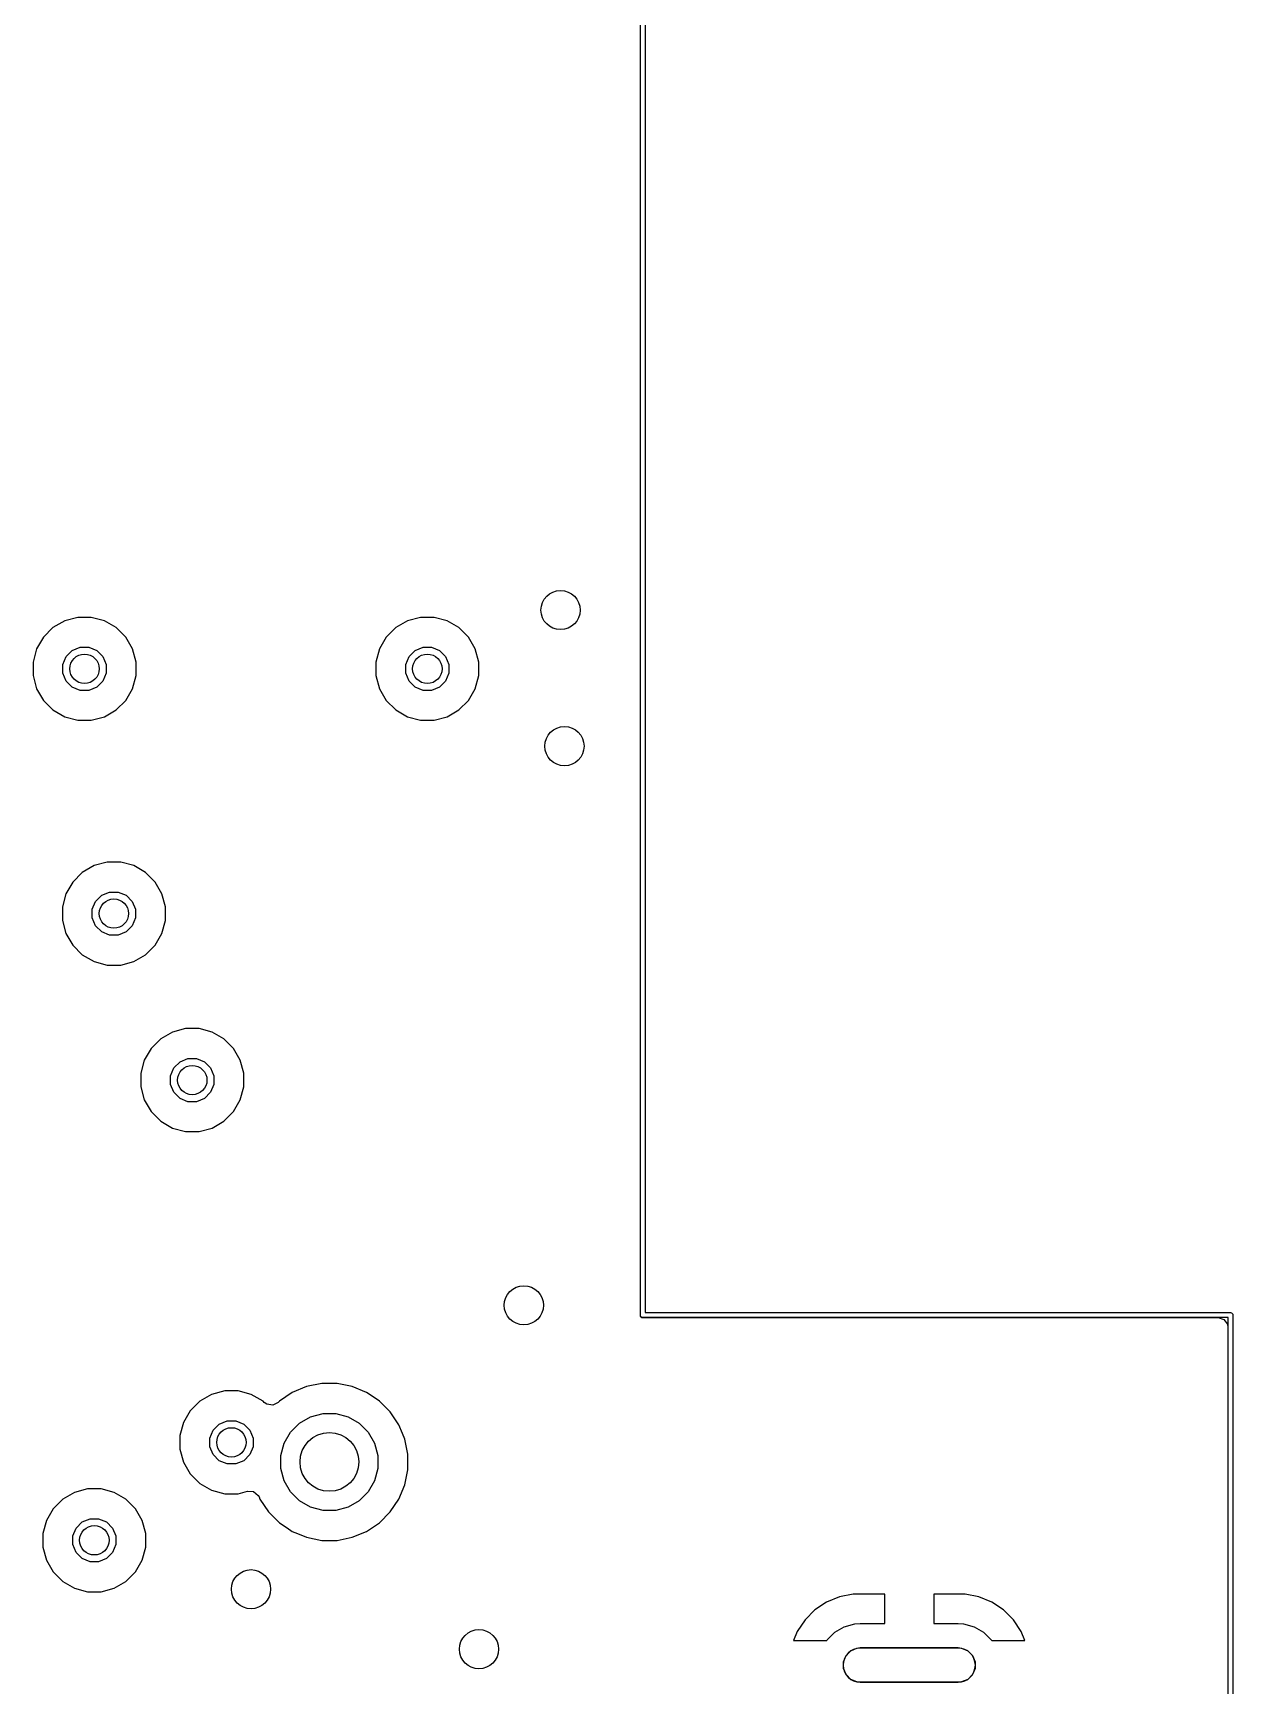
# Model space of a CAD drawing. Extents: x 89 to 178, y -115 to -57.
# Drawn here: x 165.77 to 178.03, y -94.09 to -77.21 of the extents above; entities that cross this region are included whole.
import ezdxf

# ---------------------------------------------------------------- set-up
doc = ezdxf.new("R2010")
doc.units = 0
doc.layers.add('BLACK', color=7, linetype='CONTINUOUS')

msp = doc.modelspace()

# ---------------------------------------------------------------- linework, layer by layer
at = {"layer": 'BLACK', "linetype": 'CONTINUOUS'}
for p, q in [((171.97459, -63.072579), (171.974507, -88.077494)), ((171.975, -90.3), (171.975091, -63.030772)), ((172.025092, -63.020889), (172.025, -90.275)), ((166.097164, -83.210312), (165.977335, -83.279495)), ((166.230817, -83.1745), (166.097164, -83.210312)), ((166.369183, -83.1745), (166.230817, -83.1745)), ((166.502836, -83.210312), (166.369183, -83.1745)), ((166.622665, -83.279495), (166.502836, -83.210312)), ((169.597164, -83.210314), (169.477335, -83.279497)), ((169.730817, -83.174502), (169.597164, -83.210314)), ((169.869183, -83.174502), (169.730817, -83.174502)), ((170.002836, -83.210314), (169.869183, -83.174502)), ((170.122665, -83.279497), (170.002836, -83.210314)), ((165.879495, -83.377335), (165.810312, -83.497164)), ((165.977335, -83.279495), (165.879495, -83.377335)), ((166.720505, -83.377335), (166.622665, -83.279495)), ((166.789688, -83.497164), (166.720505, -83.377335)), ((169.379495, -83.377337), (169.310312, -83.497166)), ((169.477335, -83.279497), (169.379495, -83.377337)), ((170.220505, -83.377337), (170.122665, -83.279497)), ((170.289688, -83.497166), (170.220505, -83.377337)), ((165.810312, -83.497164), (165.7745, -83.630817)), ((166.112919, -83.574997), (166.174997, -83.512919)), ((166.174997, -83.512919), (166.256105, -83.479323)), ((166.256105, -83.479323), (166.343895, -83.479323)), ((166.343895, -83.479323), (166.425003, -83.512919)), ((166.425003, -83.512919), (166.487081, -83.574997)), ((166.8255, -83.630817), (166.789688, -83.497164)), ((169.310312, -83.497166), (169.2745, -83.630819)), ((169.612919, -83.574999), (169.674997, -83.512921)), ((169.674997, -83.512921), (169.756105, -83.479325)), ((169.756105, -83.479325), (169.843895, -83.479325)), ((169.843895, -83.479325), (169.925003, -83.512921)), ((169.925003, -83.512921), (169.987081, -83.574999)), ((170.3255, -83.630819), (170.289688, -83.497166)), ((165.7745, -83.630817), (165.7745, -83.769183)), ((166.079323, -83.656105), (166.112919, -83.574997)), ((166.079323, -83.743895), (166.079323, -83.656105)), ((166.487081, -83.574997), (166.520677, -83.656105)), ((166.520677, -83.656105), (166.520677, -83.743895)), ((166.8255, -83.630819), (166.8255, -83.630817)), ((166.8255, -83.769183), (166.8255, -83.630819)), ((169.2745, -83.630819), (169.2745, -83.769185)), ((169.579323, -83.656107), (169.612919, -83.574999)), ((169.579323, -83.743897), (169.579323, -83.656107)), ((169.987081, -83.574999), (170.020677, -83.656107)), ((170.020677, -83.656107), (170.020677, -83.743897)), ((170.3255, -83.769185), (170.3255, -83.630819)), ((165.7745, -83.769183), (165.810312, -83.902836)), ((166.112919, -83.825003), (166.079323, -83.743895)), ((166.174997, -83.887081), (166.112919, -83.825003)), ((166.256105, -83.920677), (166.174997, -83.887081)), ((166.425003, -83.887081), (166.343895, -83.920677)), ((166.487081, -83.825003), (166.425003, -83.887081)), ((166.520677, -83.743895), (166.487081, -83.825003)), ((166.789688, -83.902836), (166.8255, -83.769183)), ((169.2745, -83.769185), (169.310312, -83.902838)), ((169.612919, -83.825005), (169.579323, -83.743897)), ((169.674997, -83.887083), (169.612919, -83.825005)), ((169.756105, -83.920679), (169.674997, -83.887083)), ((169.925003, -83.887083), (169.843895, -83.920679)), ((169.987081, -83.825005), (169.925003, -83.887083)), ((170.020677, -83.743897), (169.987081, -83.825005)), ((170.289688, -83.902838), (170.3255, -83.769185)), ((165.810312, -83.902836), (165.879495, -84.022665)), ((165.879495, -84.022665), (165.977335, -84.120505)), ((166.343895, -83.920677), (166.256105, -83.920677)), ((166.622665, -84.120505), (166.720505, -84.022665)), ((166.720505, -84.022665), (166.789688, -83.902836)), ((169.310312, -83.902838), (169.379495, -84.022667)), ((169.379495, -84.022667), (169.477335, -84.120507)), ((169.843895, -83.920679), (169.756105, -83.920679)), ((170.122665, -84.120507), (170.220505, -84.022667)), ((170.220505, -84.022667), (170.289688, -83.902838)), ((165.977335, -84.120505), (166.097164, -84.189688)), ((166.097164, -84.189688), (166.230817, -84.2255)), ((166.230817, -84.2255), (166.230819, -84.2255)), ((166.230819, -84.2255), (166.369181, -84.2255)), ((166.369181, -84.2255), (166.369183, -84.2255)), ((166.369183, -84.2255), (166.502836, -84.189688)), ((166.502836, -84.189688), (166.622665, -84.120505)), ((169.477335, -84.120507), (169.597164, -84.18969)), ((169.597164, -84.18969), (169.730817, -84.225502)), ((169.730817, -84.225502), (169.730819, -84.225502)), ((169.730819, -84.225502), (169.869181, -84.225502)), ((169.869181, -84.225502), (169.869183, -84.225502)), ((169.869183, -84.225502), (170.002836, -84.18969)), ((170.002836, -84.18969), (170.122665, -84.120507)), ((166.39717, -85.710312), (166.277341, -85.779495)), ((166.530823, -85.6745), (166.39717, -85.710312)), ((166.669189, -85.6745), (166.530823, -85.6745)), ((166.802842, -85.710312), (166.669189, -85.6745)), ((166.922671, -85.779495), (166.802842, -85.710312)), ((166.179501, -85.877335), (166.110318, -85.997164)), ((166.277341, -85.779495), (166.179501, -85.877335)), ((167.020511, -85.877335), (166.922671, -85.779495)), ((167.089694, -85.997164), (167.020511, -85.877335)), ((166.110318, -85.997164), (166.074506, -86.130817)), ((166.379329, -86.156105), (166.412925, -86.074997)), ((166.412925, -86.074997), (166.475003, -86.012919)), ((166.475003, -86.012919), (166.556111, -85.979323)), ((166.556111, -85.979323), (166.643901, -85.979323)), ((166.643901, -85.979323), (166.725009, -86.012919)), ((166.725009, -86.012919), (166.787087, -86.074997)), ((166.787087, -86.074997), (166.820683, -86.156105)), ((167.125506, -86.130817), (167.089694, -85.997164)), ((166.074506, -86.130817), (166.074506, -86.269183)), ((166.379329, -86.243895), (166.379329, -86.156105)), ((166.412925, -86.325003), (166.379329, -86.243895)), ((166.820683, -86.243895), (166.787087, -86.325003)), ((166.820683, -86.156105), (166.820683, -86.243895)), ((167.125506, -86.269183), (167.125506, -86.130817)), ((166.074506, -86.269183), (166.110318, -86.402836)), ((166.110318, -86.402836), (166.179501, -86.522665)), ((166.475003, -86.387081), (166.412925, -86.325003)), ((166.556111, -86.420677), (166.475003, -86.387081)), ((166.643901, -86.420677), (166.556111, -86.420677)), ((166.725009, -86.387081), (166.643901, -86.420677)), ((166.787087, -86.325003), (166.725009, -86.387081)), ((167.020511, -86.522665), (167.089694, -86.402836)), ((167.089694, -86.402836), (167.125506, -86.269183)), ((166.179501, -86.522665), (166.277341, -86.620505)), ((166.922671, -86.620505), (167.020511, -86.522665)), ((166.277341, -86.620505), (166.39717, -86.689688)), ((166.39717, -86.689688), (166.530823, -86.7255)), ((166.530823, -86.7255), (166.530825, -86.7255)), ((166.530825, -86.7255), (166.669187, -86.7255)), ((166.669187, -86.7255), (166.669189, -86.7255)), ((166.669189, -86.7255), (166.802842, -86.689688)), ((166.802842, -86.689688), (166.922671, -86.620505)), ((167.197164, -87.410312), (167.077335, -87.479495)), ((167.330817, -87.3745), (167.197164, -87.410312)), ((167.469183, -87.3745), (167.330817, -87.3745)), ((167.602836, -87.410312), (167.469183, -87.3745)), ((167.722665, -87.479495), (167.602836, -87.410312)), ((166.979495, -87.577335), (166.910312, -87.697164)), ((167.077335, -87.479495), (166.979495, -87.577335)), ((167.820505, -87.577335), (167.722665, -87.479495)), ((167.889688, -87.697164), (167.820505, -87.577335)), ((166.910312, -87.697164), (166.8745, -87.830817)), ((167.179323, -87.856105), (167.212919, -87.774997)), ((167.212919, -87.774997), (167.274997, -87.712919)), ((167.274997, -87.712919), (167.356105, -87.679323)), ((167.356105, -87.679323), (167.443895, -87.679323)), ((167.443895, -87.679323), (167.525003, -87.712919)), ((167.525003, -87.712919), (167.587081, -87.774997)), ((167.587081, -87.774997), (167.620677, -87.856105)), ((167.9255, -87.830817), (167.889688, -87.697164)), ((166.8745, -87.830817), (166.8745, -87.969183)), ((167.179323, -87.943895), (167.179323, -87.856105)), ((167.212919, -88.025003), (167.179323, -87.943895)), ((167.620677, -87.943895), (167.587081, -88.025003)), ((167.620677, -87.856105), (167.620677, -87.943895)), ((167.9255, -87.969183), (167.9255, -87.830817)), ((166.8745, -87.969183), (166.910312, -88.102836)), ((166.910312, -88.102836), (166.979495, -88.222665)), ((167.274997, -88.087081), (167.212919, -88.025003)), ((167.356105, -88.120677), (167.274997, -88.087081)), ((167.525003, -88.087081), (167.443895, -88.120677)), ((167.587081, -88.025003), (167.525003, -88.087081)), ((167.820505, -88.222665), (167.889688, -88.102836)), ((167.889688, -88.102836), (167.9255, -87.969183)), ((171.974507, -88.077494), (171.9745, -90.289437)), ((166.979495, -88.222665), (167.077335, -88.320505)), ((167.443895, -88.120677), (167.356105, -88.120677)), ((167.722665, -88.320505), (167.820505, -88.222665)), ((167.077335, -88.320505), (167.197164, -88.389688)), ((167.197164, -88.389688), (167.330817, -88.4255)), ((167.330817, -88.4255), (167.330819, -88.4255)), ((167.330819, -88.4255), (167.469181, -88.4255)), ((167.469181, -88.4255), (167.469183, -88.4255)), ((167.469183, -88.4255), (167.602836, -88.389688)), ((167.602836, -88.389688), (167.722665, -88.320505)), ((171.9745, -90.289437), (171.9745, -90.289438)), ((171.9745, -90.289438), (171.9745, -90.310562)), ((171.976903, -90.309567), (171.975, -90.3)), ((172.025, -90.275), (178, -90.275)), ((178, -90.275), (178.009567, -90.276903)), ((178.009567, -90.276903), (178.023097, -90.290433)), ((178.023097, -90.290433), (178.025, -90.3)), ((178.025, -90.3), (178.025, -106.5)), ((171.9745, -90.310562), (171.989438, -90.3255)), ((171.990433, -90.323097), (171.976903, -90.309567)), ((171.989438, -90.3255), (177.8755, -90.3255)), ((172, -90.325), (171.990433, -90.323097)), ((177.975, -90.325), (172, -90.325)), ((177.8755, -90.3255), (177.933691, -90.344407)), ((177.933691, -90.344407), (177.969655, -90.393907)), ((177.969655, -90.393907), (177.9745, -90.4245)), ((177.9745, -90.4245), (177.9745, -106.3755)), ((177.975, -106.475818), (177.975, -90.325)), ((167.597164, -91.110312), (167.477335, -91.179495)), ((167.730817, -91.0745), (167.597164, -91.110312)), ((167.869183, -91.0745), (167.730817, -91.0745)), ((168.002836, -91.110312), (167.869183, -91.0745)), ((168.122665, -91.179495), (168.002836, -91.110312)), ((168.420814, -91.090609), (168.289711, -91.178211)), ((168.420825, -91.090603), (168.420814, -91.090609)), ((168.566501, -91.030263), (168.420825, -91.090603)), ((168.566503, -91.030263), (168.566501, -91.030263)), ((168.721155, -90.9995), (168.566503, -91.030263)), ((168.721158, -90.9995), (168.721155, -90.9995)), ((168.878842, -90.9995), (168.721158, -90.9995)), ((168.878844, -90.9995), (168.878842, -90.9995)), ((169.033497, -91.030263), (168.878844, -90.9995)), ((169.179174, -91.090603), (169.033497, -91.030263)), ((169.179185, -91.090609), (169.179174, -91.090603)), ((169.258059, -91.143312), (169.179185, -91.090609)), ((169.310289, -91.178211), (169.258059, -91.143312)), ((167.379495, -91.277335), (167.310312, -91.397164)), ((167.477335, -91.179495), (167.379495, -91.277335)), ((168.135544, -91.192374), (168.122665, -91.179495)), ((168.160597, -91.210576), (168.135544, -91.192374)), ((168.221029, -91.22015), (168.160597, -91.210576)), ((168.275547, -91.192374), (168.221029, -91.22015)), ((168.289706, -91.178215), (168.275547, -91.192374)), ((168.289711, -91.178211), (168.289706, -91.178215)), ((168.608658, -91.33806), (168.734737, -91.304278)), ((168.734737, -91.304278), (168.865263, -91.304278)), ((168.865263, -91.304278), (168.991342, -91.33806)), ((169.421789, -91.289711), (169.310289, -91.178211)), ((169.468963, -91.360312), (169.421789, -91.289711)), ((167.310312, -91.397164), (167.2745, -91.530817)), ((167.579323, -91.556105), (167.612919, -91.474997)), ((167.612919, -91.474997), (167.674997, -91.412919)), ((167.674997, -91.412919), (167.756105, -91.379323)), ((167.756105, -91.379323), (167.843895, -91.379323)), ((167.843895, -91.379323), (167.925003, -91.412919)), ((167.925003, -91.412919), (167.987081, -91.474997)), ((167.987081, -91.474997), (168.020677, -91.556105)), ((168.403323, -91.495619), (168.495619, -91.403323)), ((168.495619, -91.403323), (168.608658, -91.33806)), ((168.991342, -91.33806), (169.104381, -91.403323)), ((169.104381, -91.403323), (169.196677, -91.495619)), ((169.50939, -91.420814), (169.468963, -91.360312)), ((169.509396, -91.420825), (169.50939, -91.420814)), ((169.546452, -91.510288), (169.509396, -91.420825)), ((167.2745, -91.530817), (167.2745, -91.669183)), ((167.579323, -91.643895), (167.579323, -91.556105)), ((167.612919, -91.725003), (167.579323, -91.643895)), ((168.020677, -91.643895), (167.987081, -91.725003)), ((168.020677, -91.556105), (168.020677, -91.643895)), ((168.304278, -91.734737), (168.33806, -91.608658)), ((168.33806, -91.608658), (168.403323, -91.495619)), ((169.196677, -91.495619), (169.26194, -91.608658)), ((169.26194, -91.608658), (169.295722, -91.734737)), ((169.569737, -91.566503), (169.546452, -91.510288)), ((169.6005, -91.721158), (169.569737, -91.566503)), ((167.2745, -91.669183), (167.310312, -91.802836)), ((167.310312, -91.802836), (167.379495, -91.922665)), ((167.674997, -91.787081), (167.612919, -91.725003)), ((167.756105, -91.820677), (167.674997, -91.787081)), ((167.843895, -91.820677), (167.756105, -91.820677)), ((167.925003, -91.787081), (167.843895, -91.820677)), ((167.987081, -91.725003), (167.925003, -91.787081)), ((168.304278, -91.865263), (168.304278, -91.734737)), ((169.295722, -91.734737), (169.295722, -91.865263)), ((169.6005, -91.878842), (169.6005, -91.721158)), ((167.379495, -91.922665), (167.477335, -92.020505)), ((168.33806, -91.991342), (168.304278, -91.865263)), ((168.403323, -92.104381), (168.33806, -91.991342)), ((169.26194, -91.991342), (169.196677, -92.104381)), ((169.295722, -91.865263), (169.26194, -91.991342)), ((169.569737, -92.033497), (169.6005, -91.878842)), ((166.197164, -92.110312), (166.077335, -92.179495)), ((166.330817, -92.0745), (166.197164, -92.110312)), ((166.469183, -92.0745), (166.330817, -92.0745)), ((166.602836, -92.110312), (166.469183, -92.0745)), ((166.722665, -92.179495), (166.602836, -92.110312)), ((167.477335, -92.020505), (167.597164, -92.089688)), ((167.597164, -92.089688), (167.730817, -92.1255)), ((167.730817, -92.1255), (167.730819, -92.1255)), ((167.730819, -92.1255), (167.869181, -92.1255)), ((167.869181, -92.1255), (167.869183, -92.1255)), ((167.869183, -92.1255), (167.964611, -92.09993)), ((167.964611, -92.09993), (168.025712, -92.103133)), ((168.025712, -92.103133), (168.073261, -92.141638)), ((168.073261, -92.141638), (168.081697, -92.157671)), ((168.081697, -92.157671), (168.090605, -92.179178)), ((168.495619, -92.196677), (168.403323, -92.104381)), ((169.196677, -92.104381), (169.104381, -92.196677)), ((169.509394, -92.179179), (169.569737, -92.033497)), ((165.979495, -92.277335), (165.910312, -92.397164)), ((166.077335, -92.179495), (165.979495, -92.277335)), ((166.820505, -92.277335), (166.722665, -92.179495)), ((166.889688, -92.397164), (166.820505, -92.277335)), ((168.090605, -92.179178), (168.090606, -92.179179)), ((168.090606, -92.179179), (168.178211, -92.310289)), ((168.178211, -92.310289), (168.289711, -92.421789)), ((168.608658, -92.26194), (168.495619, -92.196677)), ((168.734737, -92.295722), (168.608658, -92.26194)), ((168.865263, -92.295722), (168.734737, -92.295722)), ((168.991342, -92.26194), (168.865263, -92.295722)), ((169.104381, -92.196677), (168.991342, -92.26194)), ((169.310289, -92.421789), (169.421789, -92.310289)), ((169.421789, -92.310289), (169.509394, -92.179179)), ((165.910312, -92.397164), (165.8745, -92.530817)), ((166.179323, -92.556105), (166.212919, -92.474997)), ((166.212919, -92.474997), (166.274997, -92.412919)), ((166.274997, -92.412919), (166.356105, -92.379323)), ((166.356105, -92.379323), (166.443895, -92.379323)), ((166.443895, -92.379323), (166.525003, -92.412919)), ((166.525003, -92.412919), (166.587081, -92.474997)), ((166.587081, -92.474997), (166.620677, -92.556105)), ((166.9255, -92.530817), (166.889688, -92.397164)), ((168.289711, -92.421789), (168.367876, -92.474017)), ((168.367876, -92.474017), (168.420814, -92.50939)), ((169.179179, -92.509394), (169.310289, -92.421789)), ((165.8745, -92.530817), (165.8745, -92.669183)), ((165.8745, -92.669183), (165.910312, -92.802836)), ((166.179323, -92.643895), (166.179323, -92.556105)), ((166.212919, -92.725003), (166.179323, -92.643895)), ((166.620677, -92.643895), (166.587081, -92.725003)), ((166.620677, -92.556105), (166.620677, -92.643895)), ((166.889688, -92.802836), (166.9255, -92.669183)), ((166.9255, -92.669183), (166.9255, -92.530817)), ((168.420814, -92.50939), (168.420825, -92.509396)), ((168.420825, -92.509396), (168.474638, -92.531685)), ((168.474638, -92.531685), (168.566503, -92.569737)), ((168.566503, -92.569737), (168.721158, -92.6005)), ((168.721158, -92.6005), (168.721159, -92.6005)), ((168.721159, -92.6005), (168.878841, -92.6005)), ((168.878841, -92.6005), (168.878842, -92.6005)), ((168.878842, -92.6005), (169.033497, -92.569737)), ((169.033497, -92.569737), (169.179179, -92.509394)), ((165.910312, -92.802836), (165.979495, -92.922665)), ((166.274997, -92.787081), (166.212919, -92.725003)), ((166.356105, -92.820677), (166.274997, -92.787081)), ((166.443895, -92.820677), (166.356105, -92.820677)), ((166.525003, -92.787081), (166.443895, -92.820677)), ((166.587081, -92.725003), (166.525003, -92.787081)), ((166.820505, -92.922665), (166.889688, -92.802836)), ((165.979495, -92.922665), (166.077335, -93.020505)), ((166.722665, -93.020505), (166.820505, -92.922665)), ((166.077335, -93.020505), (166.197164, -93.089688)), ((166.197164, -93.089688), (166.330817, -93.1255)), ((166.330817, -93.1255), (166.330819, -93.1255)), ((166.330819, -93.1255), (166.469181, -93.1255)), ((166.469181, -93.1255), (166.469183, -93.1255)), ((166.469183, -93.1255), (166.602836, -93.089688)), ((166.602836, -93.089688), (166.722665, -93.020505)), ((174.008523, -93.177861), (173.876586, -93.232511)), ((174.008525, -93.177861), (174.008523, -93.177861)), ((174.148591, -93.15), (174.008525, -93.177861)), ((174.469999, -93.15), (174.148591, -93.15)), ((174.47, -93.150001), (174.469999, -93.15)), ((174.47, -93.45), (174.47, -93.150001)), ((174.970001, -93.15), (174.97, -93.150001)), ((174.97, -93.150001), (174.97, -93.45)), ((175.291408, -93.15), (174.970001, -93.15)), ((175.431475, -93.177861), (175.291408, -93.15)), ((175.563413, -93.232511), (175.431475, -93.177861)), ((173.757835, -93.311859), (173.656859, -93.412835)), ((173.757839, -93.311856), (173.757835, -93.311859)), ((173.876585, -93.232511), (173.757839, -93.311856)), ((173.876586, -93.232511), (173.876585, -93.232511)), ((175.68216, -93.311856), (175.563413, -93.232511)), ((175.682164, -93.311859), (175.68216, -93.311856)), ((175.78314, -93.412835), (175.682164, -93.311859)), ((173.656856, -93.412839), (173.577516, -93.531577)), ((173.656859, -93.412835), (173.656856, -93.412839)), ((173.961276, -93.537825), (174.05736, -93.482351)), ((174.05736, -93.482351), (174.164526, -93.453636)), ((174.164526, -93.453636), (174.22, -93.45)), ((174.22, -93.45), (174.47, -93.45)), ((174.97, -93.45), (175.22, -93.45)), ((175.22, -93.45), (175.275474, -93.453636)), ((175.275474, -93.453636), (175.38264, -93.482351)), ((175.38264, -93.482351), (175.478724, -93.537825)), ((175.783143, -93.412839), (175.78314, -93.412835)), ((175.862483, -93.531577), (175.783143, -93.412839)), ((173.57751, -93.531588), (173.538818, -93.624999)), ((173.538818, -93.624999), (173.538819, -93.625)), ((173.538819, -93.625), (173.877788, -93.625)), ((173.577516, -93.531577), (173.57751, -93.531588)), ((173.877788, -93.625), (173.882825, -93.616276)), ((173.882825, -93.616276), (173.961276, -93.537825)), ((175.478724, -93.537825), (175.557175, -93.616276)), ((175.557175, -93.616276), (175.562212, -93.625)), ((175.562212, -93.625), (175.901181, -93.625)), ((175.862489, -93.531588), (175.862483, -93.531577)), ((175.901181, -93.624999), (175.862489, -93.531588)), ((175.901181, -93.625), (175.901181, -93.624999)), ((174.048363, -93.840859), (174.074493, -93.777775)), ((174.048363, -93.840859), (174.074493, -93.777775)), ((174.048363, -93.909141), (174.048363, -93.840859)), ((174.048363, -93.909141), (174.048363, -93.840859)), ((174.074493, -93.777775), (174.122775, -93.729493)), ((174.074493, -93.777775), (174.122775, -93.729493)), ((174.122775, -93.729493), (174.185859, -93.703363)), ((174.122775, -93.729493), (174.185859, -93.703363)), ((174.185859, -93.703363), (174.22, -93.7)), ((174.185859, -93.703363), (174.22, -93.7)), ((174.22, -93.7), (175.22, -93.7)), ((174.22, -93.7), (175.22, -93.7)), ((175.22, -93.7), (175.254141, -93.703363)), ((175.22, -93.7), (175.254141, -93.703363)), ((175.254141, -93.703363), (175.317225, -93.729493)), ((175.254141, -93.703363), (175.317225, -93.729493)), ((175.317225, -93.729493), (175.365507, -93.777775)), ((175.317225, -93.729493), (175.365507, -93.777775)), ((175.365507, -93.777775), (175.391637, -93.840859)), ((175.365507, -93.777775), (175.391637, -93.840859)), ((175.391637, -93.840859), (175.391637, -93.909141)), ((175.391637, -93.840859), (175.391637, -93.909141)), ((174.074493, -93.972225), (174.048363, -93.909141)), ((174.074493, -93.972225), (174.048363, -93.909141)), ((174.122775, -94.020507), (174.074493, -93.972225)), ((174.122775, -94.020507), (174.074493, -93.972225)), ((174.185859, -94.046637), (174.122775, -94.020507)), ((174.185859, -94.046637), (174.122775, -94.020507)), ((175.317225, -94.020507), (175.254141, -94.046637)), ((175.317225, -94.020507), (175.254141, -94.046637)), ((175.365507, -93.972225), (175.317225, -94.020507)), ((175.365507, -93.972225), (175.317225, -94.020507)), ((175.391637, -93.909141), (175.365507, -93.972225)), ((175.391637, -93.909141), (175.365507, -93.972225)), ((174.22, -94.05), (174.185859, -94.046637)), ((174.22, -94.05), (174.185859, -94.046637)), ((175.22, -94.05), (174.22, -94.05)), ((175.22, -94.05), (174.22, -94.05)), ((175.254141, -94.046637), (175.22, -94.05)), ((175.254141, -94.046637), (175.22, -94.05))]:
    msp.add_line(p, q, dxfattribs=at)
at = {"layer": 'BLACK'}
for centre, radius in [((171.16, -83.1), 0.2), ((166.3, -83.7), 0.15), ((169.8, -83.700002), 0.15), ((171.2, -84.49), 0.2), ((166.600006, -86.2), 0.15), ((167.4, -87.9), 0.15), ((170.785, -90.2), 0.2), ((167.8, -91.6), 0.15), ((168.8, -91.8), 0.3), ((166.4, -92.6), 0.15), ((168, -93.1), 0.2), ((170.327, -93.712074), 0.2)]:
    msp.add_circle(centre, radius, dxfattribs=at)
at = {"layer": 'WHITE', "linetype": 'CONTINUOUS'}
for p, q in [((175.22, -93.7), (174.22, -93.7)), ((174.22, -94.05), (175.22, -94.05))]:
    msp.add_line(p, q, dxfattribs=at)
at = {"layer": 'WHITE'}
for centre, radius in [((171.16, -83.1), 0.2), ((166.3, -83.7), 0.15), ((169.8, -83.700002), 0.15), ((171.2, -84.49), 0.2), ((166.600006, -86.2), 0.15), ((167.4, -87.9), 0.15), ((170.785, -90.2), 0.2), ((167.8, -91.6), 0.15), ((168.8, -91.8), 0.3), ((166.4, -92.6), 0.15), ((168, -93.1), 0.2), ((170.327, -93.712074), 0.2)]:
    msp.add_circle(centre, radius, dxfattribs=at)
for centre, start, end in [((174.22, -93.875), 90, 270), ((175.22, -93.875), -90, 90)]:
    msp.add_arc(centre, 0.175, start, end, dxfattribs=at)

doc.saveas('drawing.dxf')
